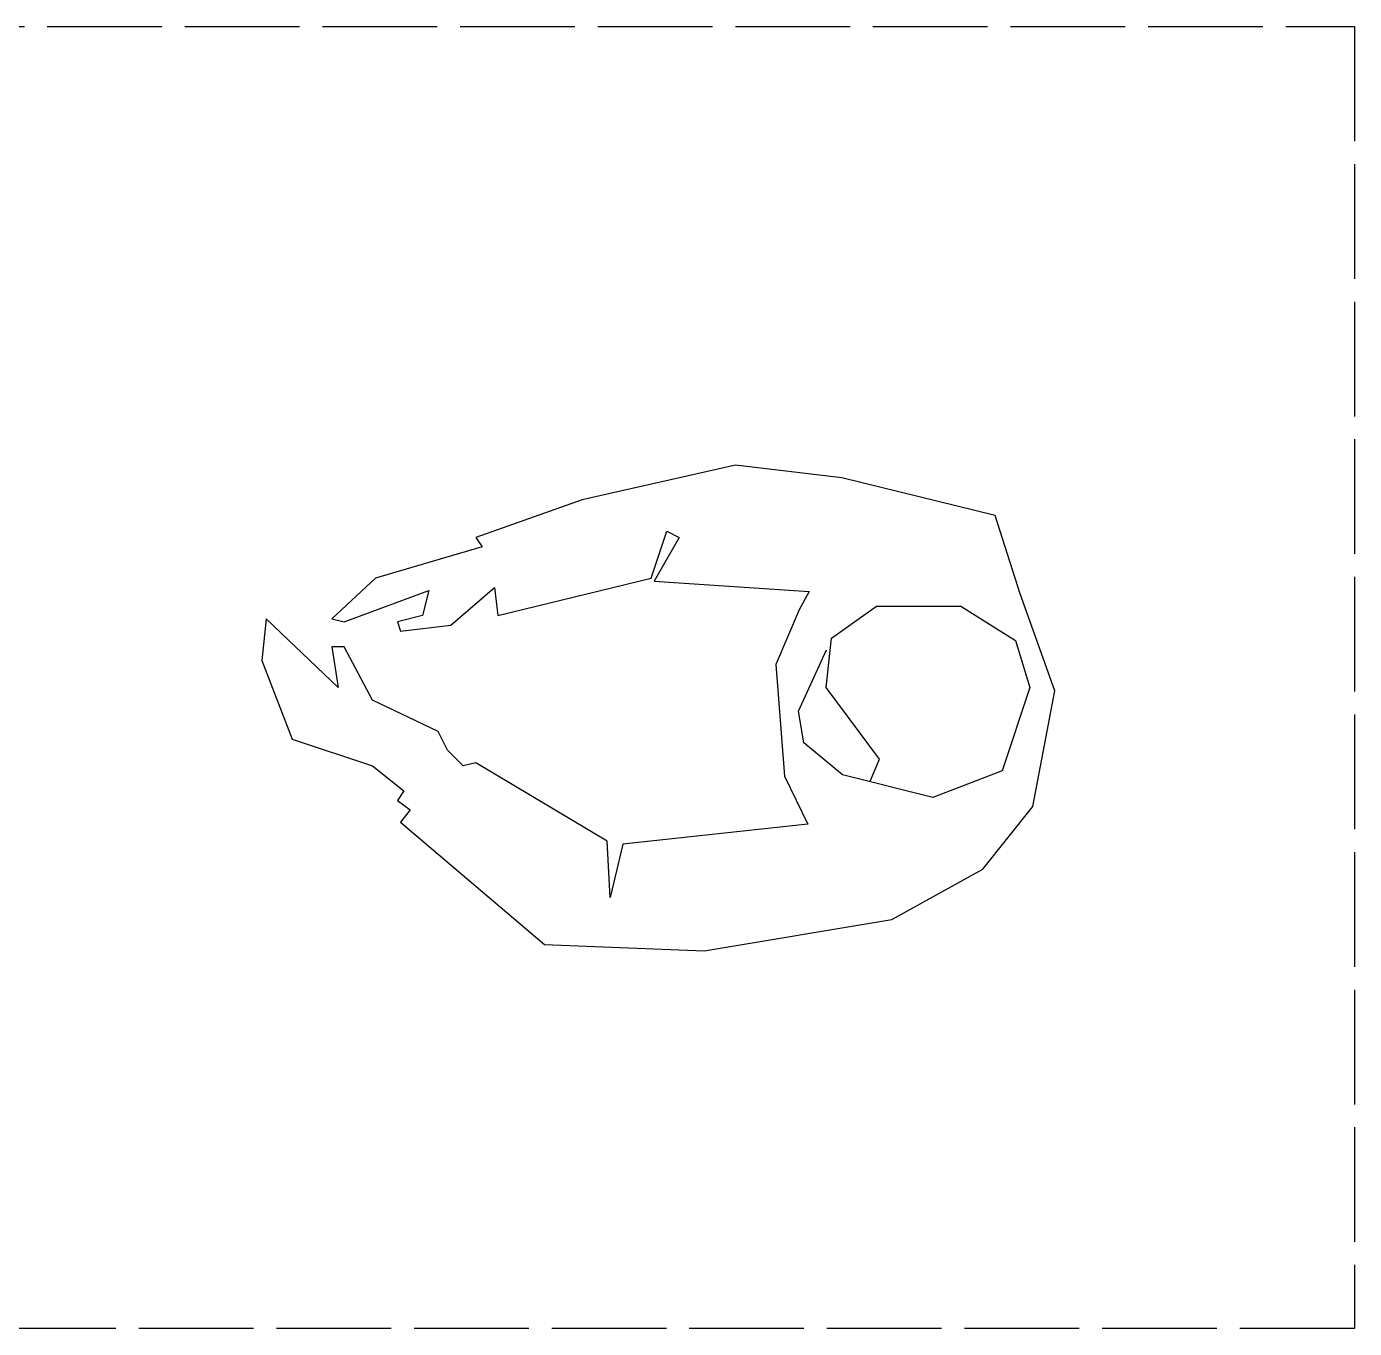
# Model space of a CAD drawing. Header units: millimetres. Extents: x -9564 to 18143, y -28921 to 24346.
# Drawn here: x 8090 to 8825, y -10254 to -9533 of the extents above; entities that cross this region are included whole.
import ezdxf

# ---------------------------------------------------------------- set-up
doc = ezdxf.new("R2010")
doc.units = ezdxf.units.MM
doc.header["$LTSCALE"] = 100
doc.linetypes.add('DASHED2', pattern=[0.762, 0.635, -0.127])
doc.layers.add('freecads.com', color=7, linetype='Continuous')

msp = doc.modelspace()

# ---------------------------------------------------------------- linework, layer by layer
at = {"color": 3, "linetype": 'DASHED2'}
for p, q in [((8024.82, -9532.57), (8824.82, -9532.57)), ((8824.82, -9532.57), (8824.82, -10253.57)), ((8824.82, -10253.57), (8023.39, -10253.57))]:
    msp.add_line(p, q, dxfattribs=at)
at = {"layer": 'freecads.com'}
for p, q in [((8482.1, -9775.57), (8397.19, -9794.64)), ((8541.02, -9782.51), (8482.1, -9775.57)), ((8625.93, -9803.32), (8541.02, -9782.51)), ((8397.19, -9794.64), (8338.27, -9815.46)), ((8639.79, -9846.67), (8625.93, -9803.32)), ((8338.27, -9815.46), (8341.74, -9820.66)), ((8435.31, -9838), (8443.98, -9811.99)), ((8450.91, -9815.46), (8437.04, -9839.73)), ((8443.98, -9811.99), (8450.91, -9815.46)), ((8341.74, -9820.66), (8282.82, -9838)), ((8282.82, -9838), (8258.56, -9860.54)), ((8350.4, -9858.81), (8435.31, -9838)), ((8265.49, -9862.28), (8312.28, -9844.94)), ((8312.28, -9844.94), (8308.81, -9858.81)), ((8324.41, -9864.01), (8348.67, -9843.2)), ((8348.67, -9843.2), (8350.4, -9858.81)), ((8437.04, -9839.73), (8522.86, -9845.38)), ((8522.86, -9845.38), (8517.42, -9855.54)), ((8658.85, -9900.43), (8639.79, -9846.67)), ((8308.81, -9858.81), (8294.95, -9862.28)), ((8517.42, -9855.54), (8504.44, -9885.89)), ((8535.34, -9871.26), (8560.08, -9853.61)), ((8560.08, -9853.61), (8606.87, -9853.61)), ((8606.87, -9853.61), (8637.11, -9872.63)), ((8222.14, -9860.52), (8219.74, -9883.58)), ((8262.02, -9898.7), (8222.14, -9860.52)), ((8258.56, -9860.54), (8265.49, -9862.28)), ((8294.95, -9862.28), (8296.68, -9867.48)), ((8296.68, -9867.48), (8324.41, -9864.01)), ((8532.35, -9898.7), (8535.34, -9871.26)), ((8637.11, -9872.63), (8644.99, -9898.7)), ((8265.49, -9876.15), (8258.56, -9876.15)), ((8258.56, -9876.15), (8262.02, -9898.7)), ((8281.08, -9905.63), (8265.49, -9876.15)), ((8516.97, -9911.66), (8532.44, -9877.79)), ((8219.74, -9883.58), (8236.56, -9927.28)), ((8504.44, -9885.89), (8509.24, -9947.64)), ((8561.89, -9938.27), (8532.35, -9898.7)), ((8644.99, -9898.7), (8629.74, -9944.81)), ((8646.72, -9964.59), (8658.85, -9900.43)), ((8317.47, -9922.97), (8281.08, -9905.63)), ((8519.91, -9929.34), (8516.97, -9911.66)), ((8322.67, -9933.38), (8317.47, -9922.97)), ((8236.56, -9927.28), (8281.08, -9942.05)), ((8331.34, -9942.05), (8322.67, -9933.38)), ((8541.29, -9947.01), (8519.91, -9929.34)), ((8338.27, -9940.32), (8331.34, -9942.05)), ((8411.05, -9983.67), (8338.27, -9940.32)), ((8556.73, -9950.46), (8561.89, -9938.27)), ((8281.08, -9942.05), (8298.41, -9955.92)), ((8509.24, -9947.64), (8522.13, -9974.26)), ((8591.41, -9959.53), (8541.29, -9947.01)), ((8629.74, -9944.81), (8591.41, -9959.53)), ((8298.41, -9955.92), (8294.95, -9961.13)), ((8294.95, -9961.13), (8301.88, -9966.33)), ((8301.88, -9966.33), (8296.68, -9973.27)), ((8619, -9999.28), (8646.72, -9964.59)), ((8296.68, -9973.27), (8376.39, -10040.9)), ((8522.13, -9974.26), (8419.72, -9985.4)), ((8412.78, -10014.89), (8411.05, -9983.67)), ((8419.72, -9985.4), (8412.78, -10014.89)), ((8568.74, -10027.02), (8619, -9999.28)), ((8464.77, -10044.37), (8568.74, -10027.02)), ((8376.39, -10040.9), (8464.77, -10044.37))]:
    msp.add_line(p, q, dxfattribs=at)

doc.saveas('drawing.dxf')
